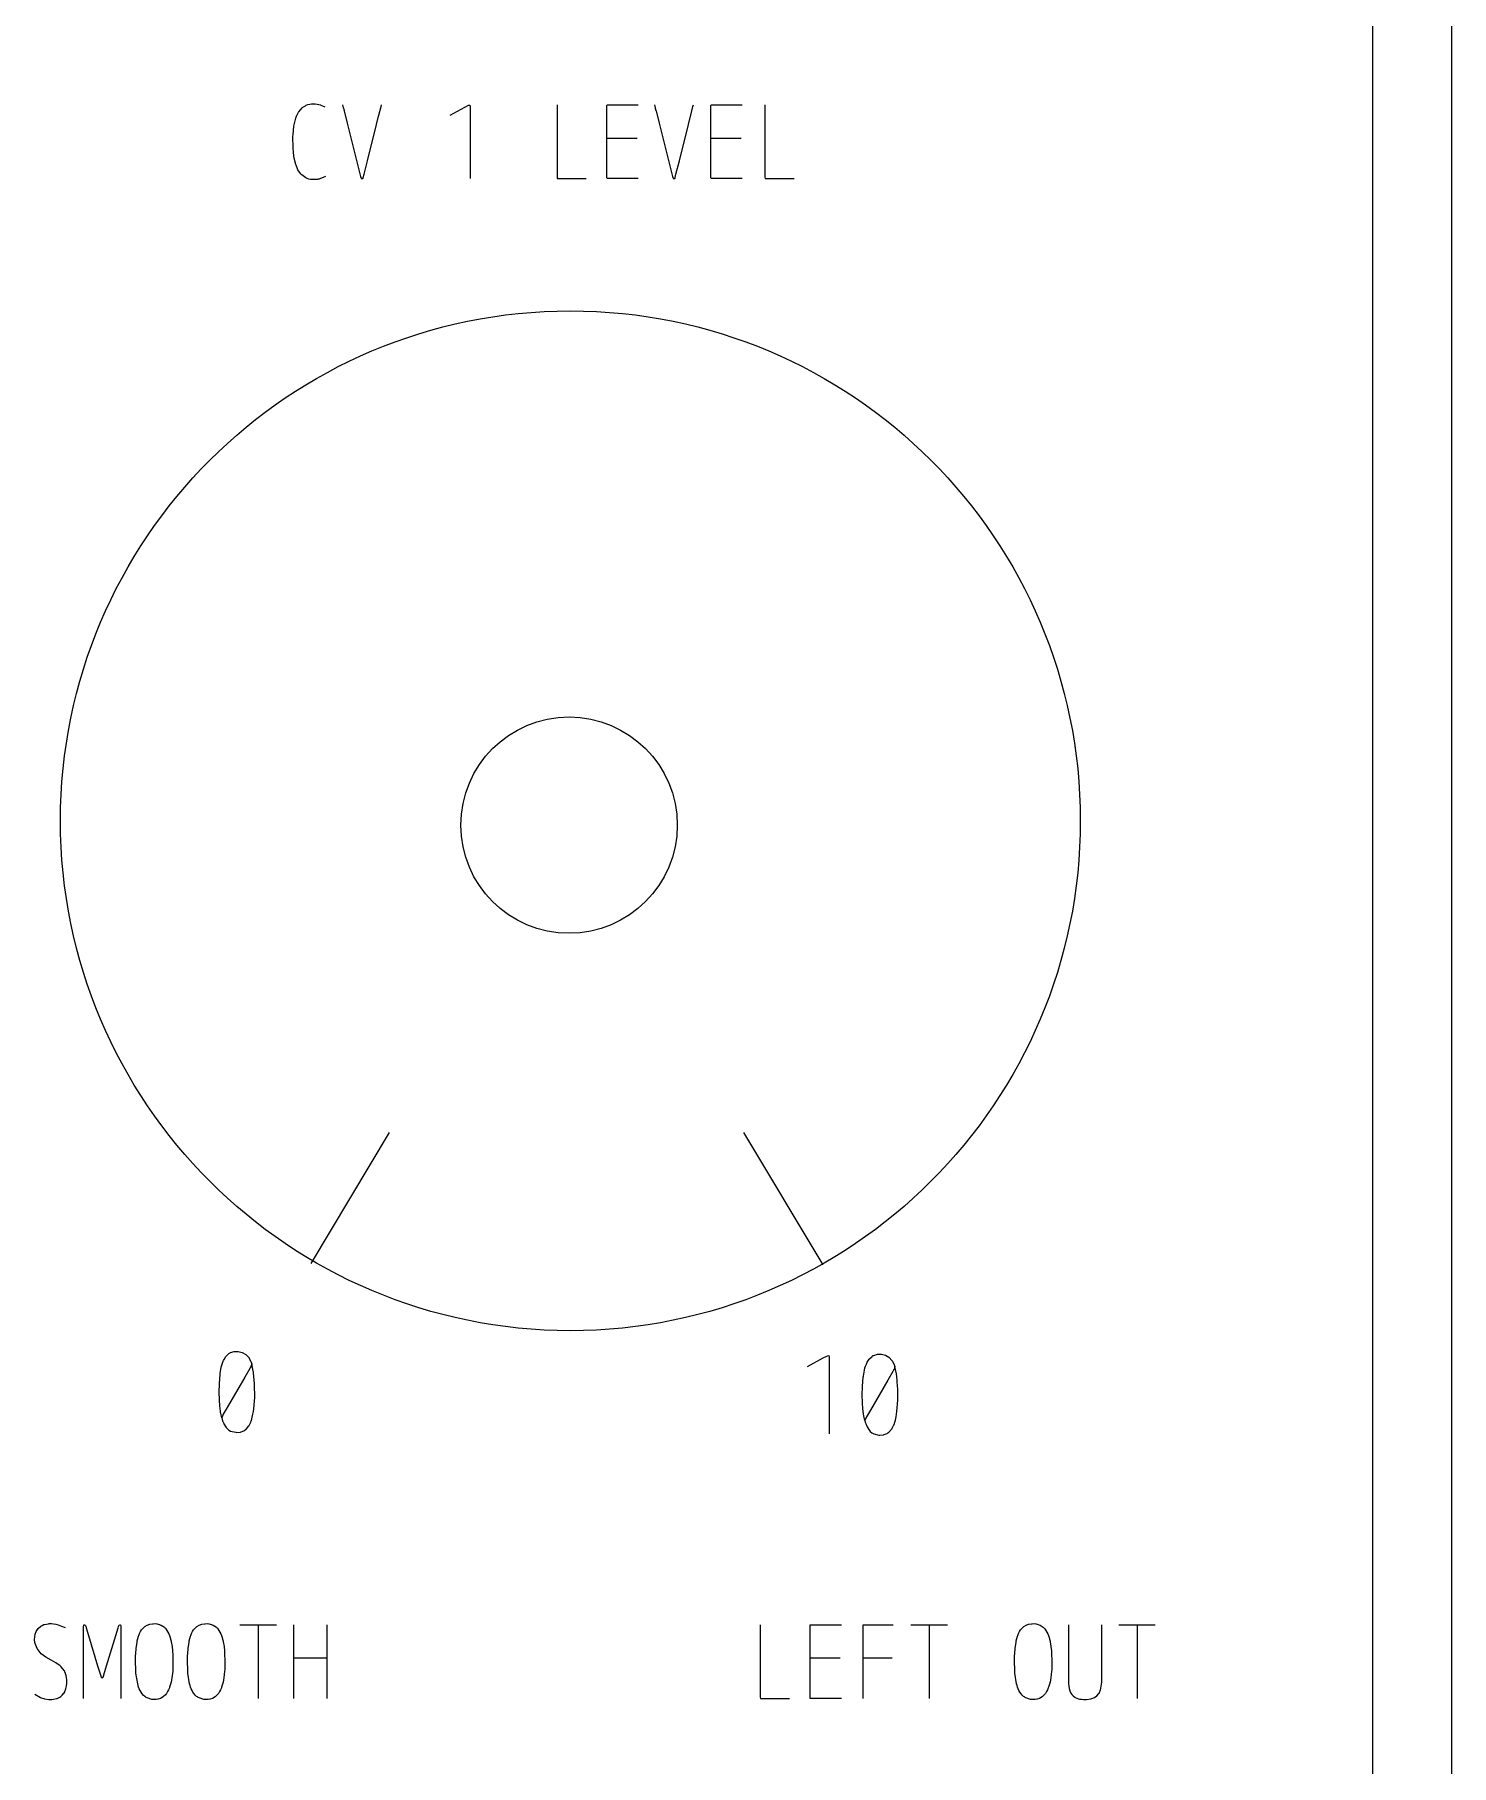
# Model space of a CAD drawing. Header units: inches. Extents: x 0 to 4.24, y -0.04 to 8.77.
# Drawn here: x 2.435 to 4.24, y 2.168 to 4.373 of the extents above; entities that cross this region are included whole.
import ezdxf

# ---------------------------------------------------------------- set-up
doc = ezdxf.new("R2010")
doc.units = ezdxf.units.IN
doc.header["$MEASUREMENT"] = 0
doc.layers.add('Gravur', color=7, linetype='CONTINUOUS')
doc.layers.add('Kontur', color=7, linetype='CONTINUOUS')

msp = doc.modelspace()

# ---------------------------------------------------------------- linework, layer by layer
at = {"layer": 'Gravur', "color": 255, "linetype": 'CONTINUOUS'}
for p, q in [((4.1391, 8.7685), (4.13956, -0.0189)), ((2.77175, 4.27445), (2.776, 4.27934)), ((2.776, 4.27934), (2.77698, 4.28013)), ((2.77698, 4.28013), (2.78013, 4.28213)), ((2.78013, 4.28213), (2.78125, 4.28267)), ((2.78125, 4.28267), (2.7834, 4.28351)), ((2.78125, 4.28267), (2.78125, 4.28267)), ((2.7834, 4.28351), (2.78563, 4.28413)), ((2.78563, 4.28413), (2.78793, 4.28452)), ((2.78793, 4.28452), (2.79028, 4.28469)), ((2.79028, 4.28469), (2.79267, 4.28463)), ((2.79267, 4.28463), (2.79509, 4.28433)), ((2.79509, 4.28433), (2.79946, 4.28315)), ((2.79946, 4.28315), (2.79992, 4.28297)), ((2.79992, 4.28297), (2.79992, 4.28297)), ((2.79992, 4.28297), (2.80395, 4.2813)), ((2.80395, 4.2813), (2.80477, 4.28095)), ((2.82752, 4.28347), (2.82838, 4.27952)), ((2.82838, 4.27952), (2.82847, 4.27916)), ((2.82847, 4.27916), (2.82847, 4.27916)), ((2.82847, 4.27916), (2.8293, 4.27612)), ((2.87365, 4.2701), (2.87647, 4.28125)), ((2.87647, 4.28125), (2.87708, 4.28347)), ((2.96447, 4.26995), (2.98302, 4.28023)), ((2.98302, 4.28023), (2.98806, 4.28277)), ((2.98806, 4.28277), (2.98972, 4.28299)), ((2.98972, 4.28299), (2.99004, 4.28161)), ((2.99004, 4.28161), (2.99004, 4.27763)), ((3.10062, 4.28333), (3.10062, 4.21257)), ((3.16419, 4.28188), (3.16442, 4.28318)), ((3.16419, 4.27816), (3.16419, 4.28188)), ((3.16419, 4.26293), (3.16419, 4.27816)), ((3.16442, 4.28318), (3.1671, 4.28333)), ((3.1671, 4.28333), (3.17466, 4.28333)), ((3.17466, 4.28333), (3.20394, 4.28333)), ((3.22484, 4.28347), (3.2257, 4.27952)), ((3.2257, 4.27952), (3.2258, 4.27916)), ((3.2258, 4.27916), (3.2258, 4.27916)), ((3.2258, 4.27916), (3.22663, 4.27612)), ((3.27097, 4.2701), (3.2738, 4.28125)), ((3.2738, 4.28125), (3.2744, 4.28347)), ((3.29663, 4.28188), (3.29686, 4.28318)), ((3.29663, 4.27816), (3.29663, 4.28188)), ((3.29663, 4.26293), (3.29663, 4.27816)), ((3.29686, 4.28318), (3.29955, 4.28333)), ((3.29955, 4.28333), (3.3071, 4.28333)), ((3.3071, 4.28333), (3.33638, 4.28333)), ((3.3655, 4.28333), (3.3655, 4.21257)), ((2.76431, 4.24526), (2.7655, 4.2559)), ((2.7655, 4.2559), (2.76616, 4.25939)), ((2.76616, 4.25939), (2.76697, 4.26284)), ((2.76697, 4.26284), (2.76793, 4.26624)), ((2.76793, 4.26624), (2.76933, 4.26996)), ((2.76933, 4.26996), (2.76951, 4.27037)), ((2.76951, 4.27037), (2.77134, 4.2738)), ((2.76951, 4.27037), (2.76951, 4.27037)), ((2.77134, 4.2738), (2.77175, 4.27445)), ((2.8293, 4.27612), (2.82946, 4.27551)), ((2.82946, 4.27551), (2.83344, 4.25975)), ((2.83344, 4.25975), (2.84569, 4.21085)), ((2.85918, 4.21204), (2.8708, 4.25842)), ((2.8708, 4.25842), (2.87336, 4.26893)), ((2.87336, 4.26893), (2.87365, 4.2701)), ((2.87365, 4.2701), (2.87365, 4.2701)), ((2.99004, 4.27763), (2.99004, 4.26067)), ((2.99004, 4.26067), (2.99004, 4.18938)), ((3.16419, 4.20753), (3.16419, 4.26293)), ((3.22663, 4.27612), (3.22678, 4.27551)), ((3.22678, 4.27551), (3.23076, 4.25975)), ((3.23076, 4.25975), (3.24302, 4.21085)), ((3.2565, 4.21204), (3.26813, 4.25842)), ((3.26813, 4.25842), (3.27069, 4.26893)), ((3.27069, 4.26893), (3.27097, 4.2701)), ((3.27097, 4.2701), (3.27097, 4.2701)), ((3.29663, 4.20753), (3.29663, 4.26293)), ((2.76422, 4.24353), (2.76431, 4.24526)), ((2.76447, 4.22807), (2.76422, 4.24353)), ((2.76431, 4.24526), (2.76431, 4.24526)), ((3.16432, 4.24093), (3.20262, 4.24093)), ((3.29676, 4.24093), (3.33506, 4.24093)), ((2.76487, 4.22313), (2.76447, 4.22807)), ((2.76544, 4.21818), (2.76487, 4.22313)), ((2.76587, 4.21541), (2.76544, 4.21818)), ((2.76544, 4.21818), (2.76544, 4.21818)), ((2.76783, 4.20727), (2.76587, 4.21541)), ((2.85484, 4.19481), (2.85918, 4.21204)), ((3.10062, 4.21257), (3.10062, 4.19521)), ((3.25216, 4.19481), (3.2565, 4.21204)), ((3.3655, 4.21257), (3.3655, 4.19521)), ((2.76815, 4.2063), (2.76783, 4.20727)), ((2.76783, 4.20727), (2.76783, 4.20727)), ((2.77008, 4.20157), (2.76815, 4.2063)), ((2.7706, 4.20055), (2.77008, 4.20157)), ((2.77384, 4.19575), (2.7706, 4.20055)), ((2.77433, 4.19519), (2.77384, 4.19575)), ((2.77384, 4.19575), (2.77384, 4.19575)), ((2.77483, 4.19465), (2.77433, 4.19519)), ((2.77535, 4.19412), (2.77483, 4.19465)), ((2.78065, 4.19021), (2.77535, 4.19412)), ((2.78155, 4.18978), (2.78065, 4.19021)), ((2.78247, 4.18939), (2.78155, 4.18978)), ((2.80556, 4.1919), (2.79861, 4.189)), ((2.84569, 4.21085), (2.84993, 4.19389)), ((2.84993, 4.19389), (2.85027, 4.19212)), ((2.85027, 4.19212), (2.85033, 4.19184)), ((2.85033, 4.19184), (2.85033, 4.19184)), ((2.85033, 4.19184), (2.85109, 4.18984)), ((2.85109, 4.18984), (2.85154, 4.18942)), ((2.85295, 4.1893), (2.85332, 4.18951)), ((2.85332, 4.18951), (2.85337, 4.18957)), ((2.85337, 4.18957), (2.85364, 4.19007)), ((2.85337, 4.18957), (2.85337, 4.18957)), ((2.85364, 4.19007), (2.8537, 4.19026)), ((2.8537, 4.19026), (2.85376, 4.19048)), ((2.8537, 4.19026), (2.8537, 4.19026)), ((2.85376, 4.19048), (2.85381, 4.19071)), ((2.85381, 4.19071), (2.85484, 4.19481)), ((3.10062, 4.19521), (3.10062, 4.19097)), ((3.10062, 4.19097), (3.10085, 4.1894)), ((3.16419, 4.19389), (3.16419, 4.20753)), ((3.16419, 4.19057), (3.16419, 4.19389)), ((3.16442, 4.1894), (3.16419, 4.19057)), ((3.24302, 4.21085), (3.24726, 4.19389)), ((3.24726, 4.19389), (3.24759, 4.19212)), ((3.24759, 4.19212), (3.24765, 4.19184)), ((3.24765, 4.19184), (3.24765, 4.19184)), ((3.24765, 4.19184), (3.24842, 4.18984)), ((3.24842, 4.18984), (3.24886, 4.18942)), ((3.25028, 4.1893), (3.25064, 4.18951)), ((3.25064, 4.18951), (3.2507, 4.18957)), ((3.2507, 4.18957), (3.25096, 4.19007)), ((3.2507, 4.18957), (3.2507, 4.18957)), ((3.25096, 4.19007), (3.25102, 4.19026)), ((3.25102, 4.19026), (3.25108, 4.19048)), ((3.25102, 4.19026), (3.25102, 4.19026)), ((3.25108, 4.19048), (3.25113, 4.19071)), ((3.25113, 4.19071), (3.25216, 4.19481)), ((3.29663, 4.19389), (3.29663, 4.20753)), ((3.29663, 4.19057), (3.29663, 4.19389)), ((3.29686, 4.1894), (3.29663, 4.19057)), ((3.3655, 4.19521), (3.3655, 4.19097)), ((3.3655, 4.19097), (3.36573, 4.1894)), ((2.78452, 4.18871), (2.78247, 4.18939)), ((2.78247, 4.18939), (2.78247, 4.18939)), ((2.78664, 4.18825), (2.78452, 4.18871)), ((2.7888, 4.18798), (2.78664, 4.18825)), ((2.79539, 4.18829), (2.7888, 4.18798)), ((2.79647, 4.18849), (2.79539, 4.18829)), ((2.79539, 4.18829), (2.79539, 4.18829)), ((2.79755, 4.18873), (2.79647, 4.18849)), ((2.79861, 4.189), (2.79755, 4.18873)), ((2.85154, 4.18942), (2.85154, 4.18942)), ((2.85154, 4.18942), (2.85216, 4.18921)), ((2.85216, 4.18921), (2.85295, 4.1893)), ((3.10085, 4.1894), (3.1034, 4.18925)), ((3.1034, 4.18925), (3.11043, 4.18925)), ((3.11043, 4.18925), (3.13772, 4.18925)), ((3.1671, 4.18925), (3.16442, 4.1894)), ((3.17466, 4.18925), (3.1671, 4.18925)), ((3.20394, 4.18925), (3.17466, 4.18925)), ((3.24886, 4.18942), (3.24886, 4.18942)), ((3.24886, 4.18942), (3.24948, 4.18921)), ((3.24948, 4.18921), (3.25028, 4.1893)), ((3.29955, 4.18925), (3.29686, 4.1894)), ((3.3071, 4.18925), (3.29955, 4.18925)), ((3.33638, 4.18925), (3.3071, 4.18925)), ((3.36573, 4.1894), (3.36828, 4.18925)), ((3.36828, 4.18925), (3.37531, 4.18925)), ((3.37531, 4.18925), (3.40261, 4.18925)), ((2.88693, 2.97424), (2.78708, 2.80734)), ((3.33841, 2.9741), (3.43938, 2.80558)), ((2.67922, 2.68919), (2.68265, 2.69241)), ((2.68265, 2.69241), (2.68342, 2.69291)), ((2.68342, 2.69291), (2.68411, 2.69331)), ((2.68411, 2.69331), (2.68482, 2.69367)), ((2.68482, 2.69367), (2.68953, 2.6951)), ((2.68482, 2.69367), (2.68482, 2.69367)), ((2.68953, 2.6951), (2.69451, 2.69521)), ((2.69451, 2.69521), (2.69451, 2.69521)), ((2.69451, 2.69521), (2.69968, 2.69395)), ((2.69968, 2.69395), (2.70422, 2.69138)), ((2.70422, 2.69138), (2.70829, 2.6868)), ((3.50344, 2.68976), (3.50415, 2.69012)), ((3.50415, 2.69012), (3.50886, 2.69155)), ((3.50415, 2.69012), (3.50415, 2.69012)), ((3.50886, 2.69155), (3.51384, 2.69166)), ((3.51384, 2.69166), (3.51384, 2.69166)), ((3.51384, 2.69166), (3.51901, 2.69041)), ((3.51901, 2.69041), (3.52355, 2.68784)), ((2.67154, 2.66714), (2.67296, 2.67501)), ((2.67296, 2.67501), (2.67364, 2.67758)), ((2.67364, 2.67758), (2.67444, 2.6801)), ((2.67444, 2.6801), (2.67538, 2.68256)), ((2.67538, 2.68256), (2.6759, 2.68375)), ((2.67538, 2.68256), (2.67538, 2.68256)), ((2.6759, 2.68375), (2.67645, 2.68491)), ((2.67645, 2.68491), (2.6789, 2.68878)), ((2.6789, 2.68878), (2.67922, 2.68919)), ((2.67922, 2.68919), (2.67922, 2.68919)), ((2.70917, 2.67331), (2.70278, 2.66227)), ((2.70829, 2.6868), (2.70861, 2.68631)), ((2.70861, 2.68631), (2.70861, 2.68631)), ((2.70861, 2.68631), (2.71101, 2.68157)), ((2.70942, 2.67373), (2.70917, 2.67331)), ((2.71052, 2.67571), (2.70942, 2.67373)), ((2.71065, 2.67597), (2.71052, 2.67571)), ((2.71052, 2.67571), (2.71052, 2.67571)), ((2.71171, 2.67929), (2.71065, 2.67597)), ((2.71101, 2.68157), (2.71136, 2.68063)), ((2.71136, 2.68063), (2.71171, 2.67929)), ((2.71371, 2.67005), (2.71172, 2.67934)), ((2.71384, 2.66926), (2.71371, 2.67005)), ((2.71396, 2.66846), (2.71384, 2.66926)), ((2.71407, 2.66767), (2.71396, 2.66846)), ((3.41983, 2.67599), (3.43964, 2.68697)), ((3.43964, 2.68697), (3.44502, 2.68969)), ((3.44502, 2.68969), (3.4468, 2.68992)), ((3.4468, 2.68992), (3.44714, 2.68844)), ((3.44714, 2.68844), (3.44714, 2.6842)), ((3.44714, 2.6842), (3.44714, 2.66609)), ((3.49087, 2.6636), (3.49229, 2.67147)), ((3.49229, 2.67147), (3.49297, 2.67403)), ((3.49297, 2.67403), (3.49377, 2.67655)), ((3.49377, 2.67655), (3.49472, 2.67902)), ((3.49472, 2.67902), (3.49523, 2.6802)), ((3.49472, 2.67902), (3.49472, 2.67902)), ((3.49523, 2.6802), (3.49578, 2.68137)), ((3.49578, 2.68137), (3.49823, 2.68524)), ((3.49823, 2.68524), (3.49855, 2.68564)), ((3.49855, 2.68564), (3.50198, 2.68886)), ((3.49855, 2.68564), (3.49855, 2.68564)), ((3.50198, 2.68886), (3.50275, 2.68937)), ((3.50275, 2.68937), (3.50344, 2.68976)), ((3.5285, 2.66976), (3.52211, 2.65873)), ((3.52355, 2.68784), (3.52762, 2.68325)), ((3.52762, 2.68325), (3.52794, 2.68277)), ((3.52794, 2.68277), (3.52794, 2.68277)), ((3.52794, 2.68277), (3.53034, 2.67802)), ((3.52875, 2.67019), (3.5285, 2.66976)), ((3.52985, 2.67216), (3.52875, 2.67019)), ((3.52998, 2.67242), (3.52985, 2.67216)), ((3.52985, 2.67216), (3.52985, 2.67216)), ((3.53104, 2.67574), (3.52998, 2.67242)), ((3.53034, 2.67802), (3.53069, 2.67709)), ((3.53069, 2.67709), (3.53104, 2.67574)), ((3.53304, 2.66651), (3.53105, 2.67579)), ((2.67016, 2.64435), (2.67045, 2.65269)), ((2.67045, 2.65269), (2.67053, 2.65435)), ((2.67053, 2.65435), (2.67138, 2.66586)), ((2.67138, 2.66586), (2.67154, 2.66714)), ((2.67154, 2.66714), (2.67154, 2.66714)), ((2.70278, 2.66227), (2.68051, 2.62378)), ((2.71527, 2.65406), (2.71407, 2.66767)), ((2.71544, 2.65141), (2.71527, 2.65406)), ((2.71558, 2.63802), (2.71544, 2.65141)), ((3.44714, 2.66609), (3.44714, 2.58995)), ((3.48949, 2.64081), (3.48978, 2.64915)), ((3.48978, 2.64915), (3.48986, 2.6508)), ((3.48986, 2.6508), (3.49072, 2.66231)), ((3.49072, 2.66231), (3.49087, 2.6636)), ((3.49087, 2.6636), (3.49087, 2.6636)), ((3.52211, 2.65873), (3.49984, 2.62023)), ((3.53317, 2.66571), (3.53304, 2.66651)), ((3.53329, 2.66492), (3.53317, 2.66571)), ((3.5334, 2.66412), (3.53329, 2.66492)), ((3.5346, 2.65052), (3.5334, 2.66412)), ((3.53477, 2.64787), (3.5346, 2.65052)), ((3.53491, 2.63448), (3.53477, 2.64787)), ((2.67015, 2.64342), (2.67016, 2.64435)), ((2.67051, 2.63326), (2.67015, 2.64342)), ((2.67016, 2.64435), (2.67016, 2.64435)), ((2.67061, 2.63215), (2.67051, 2.63326)), ((2.67102, 2.62659), (2.67061, 2.63215)), ((2.67106, 2.62594), (2.67102, 2.62659)), ((2.67102, 2.62659), (2.67102, 2.62659)), ((2.67179, 2.61882), (2.67106, 2.62594)), ((2.71431, 2.62208), (2.71552, 2.63642)), ((2.71552, 2.63642), (2.71558, 2.63802)), ((2.71558, 2.63802), (2.71558, 2.63802)), ((3.48948, 2.63988), (3.48949, 2.64081)), ((3.48984, 2.62972), (3.48948, 2.63988)), ((3.48949, 2.64081), (3.48949, 2.64081)), ((3.48994, 2.6286), (3.48984, 2.62972)), ((3.49035, 2.62305), (3.48994, 2.6286)), ((3.53364, 2.61854), (3.53485, 2.63287)), ((3.53485, 2.63287), (3.53491, 2.63448)), ((3.53491, 2.63448), (3.53491, 2.63448)), ((2.67183, 2.61857), (2.67179, 2.61882)), ((2.67208, 2.61701), (2.67183, 2.61857)), ((2.67215, 2.61664), (2.67208, 2.61701)), ((2.67348, 2.61052), (2.67215, 2.61664)), ((2.67552, 2.61515), (2.6735, 2.61059)), ((2.6735, 2.61059), (2.67399, 2.60852)), ((2.67399, 2.60852), (2.67403, 2.60838)), ((2.67403, 2.60838), (2.67403, 2.60838)), ((2.67403, 2.60838), (2.67453, 2.60703)), ((2.67453, 2.60703), (2.67467, 2.60665)), ((2.67467, 2.60665), (2.67604, 2.60335)), ((2.68051, 2.62378), (2.67552, 2.61515)), ((2.67604, 2.60335), (2.67635, 2.60269)), ((2.67635, 2.60269), (2.67635, 2.60269)), ((2.67635, 2.60269), (2.67921, 2.59809)), ((2.70838, 2.60081), (2.71009, 2.60414)), ((2.71009, 2.60414), (2.71038, 2.60481)), ((2.71038, 2.60481), (2.71109, 2.60669)), ((2.71109, 2.60669), (2.71131, 2.60732)), ((2.71131, 2.60732), (2.71244, 2.61125)), ((2.71131, 2.60732), (2.71131, 2.60732)), ((2.71244, 2.61125), (2.71328, 2.61526)), ((2.71328, 2.61526), (2.71384, 2.61867)), ((2.71328, 2.61526), (2.71328, 2.61526)), ((2.71384, 2.61867), (2.71431, 2.62208)), ((3.4904, 2.6224), (3.49035, 2.62305)), ((3.49035, 2.62305), (3.49035, 2.62305)), ((3.49112, 2.61528), (3.4904, 2.6224)), ((3.49116, 2.61503), (3.49112, 2.61528)), ((3.49141, 2.61347), (3.49116, 2.61503)), ((3.49148, 2.6131), (3.49141, 2.61347)), ((3.49281, 2.60698), (3.49148, 2.6131)), ((3.49485, 2.6116), (3.49283, 2.60705)), ((3.49283, 2.60705), (3.49332, 2.60498)), ((3.49332, 2.60498), (3.49336, 2.60484)), ((3.49336, 2.60484), (3.49336, 2.60484)), ((3.49336, 2.60484), (3.49386, 2.60349)), ((3.49386, 2.60349), (3.494, 2.60311)), ((3.494, 2.60311), (3.49537, 2.5998)), ((3.49984, 2.62023), (3.49485, 2.6116)), ((3.52971, 2.60127), (3.53042, 2.60314)), ((3.53042, 2.60314), (3.53064, 2.60377)), ((3.53064, 2.60377), (3.53177, 2.6077)), ((3.53064, 2.60377), (3.53064, 2.60377)), ((3.53177, 2.6077), (3.53261, 2.61171)), ((3.53261, 2.61171), (3.53317, 2.61512)), ((3.53261, 2.61171), (3.53261, 2.61171)), ((3.53317, 2.61512), (3.53364, 2.61854)), ((2.67921, 2.59809), (2.6804, 2.59675)), ((2.6804, 2.59675), (2.6804, 2.59675)), ((2.6804, 2.59675), (2.68244, 2.59503)), ((2.68244, 2.59503), (2.68483, 2.5937)), ((2.68483, 2.5937), (2.69146, 2.59206)), ((2.69146, 2.59206), (2.69243, 2.59201)), ((2.69243, 2.59201), (2.69724, 2.59246)), ((2.69724, 2.59246), (2.69817, 2.5927)), ((2.69817, 2.5927), (2.70174, 2.59417)), ((2.69817, 2.5927), (2.69817, 2.5927)), ((2.70174, 2.59417), (2.70285, 2.59484)), ((2.70285, 2.59484), (2.70392, 2.59561)), ((2.70392, 2.59561), (2.70493, 2.59648)), ((2.70493, 2.59648), (2.70813, 2.60041)), ((2.70813, 2.60041), (2.70838, 2.60081)), ((2.70838, 2.60081), (2.70838, 2.60081)), ((3.49537, 2.5998), (3.49568, 2.59915)), ((3.49568, 2.59915), (3.49568, 2.59915)), ((3.49568, 2.59915), (3.49854, 2.59454)), ((3.49854, 2.59454), (3.49973, 2.59321)), ((3.49973, 2.59321), (3.49973, 2.59321)), ((3.49973, 2.59321), (3.50177, 2.59149)), ((3.50177, 2.59149), (3.50416, 2.59015)), ((3.50416, 2.59015), (3.51079, 2.58852)), ((3.51079, 2.58852), (3.51176, 2.58846)), ((3.51176, 2.58846), (3.51657, 2.58892)), ((3.51657, 2.58892), (3.5175, 2.58916)), ((3.5175, 2.58916), (3.52107, 2.59062)), ((3.5175, 2.58916), (3.5175, 2.58916)), ((3.52107, 2.59062), (3.52218, 2.5913)), ((3.52218, 2.5913), (3.52325, 2.59207)), ((3.52325, 2.59207), (3.52426, 2.59294)), ((3.52426, 2.59294), (3.52746, 2.59687)), ((3.52746, 2.59687), (3.52771, 2.59727)), ((3.52771, 2.59727), (3.52942, 2.60059)), ((3.52771, 2.59727), (3.52771, 2.59727)), ((3.52942, 2.60059), (3.52971, 2.60127)), ((2.43587, 2.33502), (2.4371, 2.3383)), ((2.4371, 2.3383), (2.43961, 2.3421)), ((2.4371, 2.3383), (2.4371, 2.3383)), ((2.43961, 2.3421), (2.44322, 2.34518)), ((2.44322, 2.34518), (2.44467, 2.34602)), ((2.44467, 2.34602), (2.44488, 2.34613)), ((2.44488, 2.34613), (2.44686, 2.34703)), ((2.44488, 2.34613), (2.44488, 2.34613)), ((2.44686, 2.34703), (2.44727, 2.34717)), ((2.44727, 2.34717), (2.44757, 2.34727)), ((2.44727, 2.34717), (2.44727, 2.34717)), ((2.44757, 2.34727), (2.44786, 2.34736)), ((2.44786, 2.34736), (2.45265, 2.34828)), ((2.45265, 2.34828), (2.45362, 2.34836)), ((2.45362, 2.34836), (2.45647, 2.34838)), ((2.45362, 2.34836), (2.45362, 2.34836)), ((2.45647, 2.34838), (2.45931, 2.34814)), ((2.45931, 2.34814), (2.46214, 2.34765)), ((2.46214, 2.34765), (2.46493, 2.34694)), ((2.46493, 2.34694), (2.46493, 2.34694)), ((2.46493, 2.34694), (2.4695, 2.34532)), ((2.4695, 2.34532), (2.47384, 2.34328)), ((2.4973, 2.34421), (2.49766, 2.34631)), ((2.4973, 2.34388), (2.4973, 2.34421)), ((2.4973, 2.34421), (2.4973, 2.34421)), ((2.49739, 2.34196), (2.4973, 2.34388)), ((2.49739, 2.32473), (2.49739, 2.34196)), ((2.49766, 2.34631), (2.49801, 2.3467)), ((2.49801, 2.3467), (2.49858, 2.34681)), ((2.49801, 2.3467), (2.49801, 2.3467)), ((2.49858, 2.34681), (2.49937, 2.34654)), ((2.49937, 2.34654), (2.49939, 2.34653)), ((2.49939, 2.34653), (2.49941, 2.34652)), ((2.49941, 2.34652), (2.49941, 2.34652)), ((2.49941, 2.34652), (2.50007, 2.34577)), ((2.50007, 2.34577), (2.50048, 2.34469)), ((2.50048, 2.34469), (2.50048, 2.34469)), ((2.50048, 2.34469), (2.5007, 2.34379)), ((2.5007, 2.34379), (2.50089, 2.34302)), ((2.50089, 2.34302), (2.5038, 2.33335)), ((2.53854, 2.33335), (2.54151, 2.34315)), ((2.54151, 2.34315), (2.54186, 2.34457)), ((2.54186, 2.34457), (2.54191, 2.34474)), ((2.54191, 2.34474), (2.54266, 2.3463)), ((2.54191, 2.34474), (2.54191, 2.34474)), ((2.54266, 2.3463), (2.5429, 2.34649)), ((2.5429, 2.34649), (2.54294, 2.34652)), ((2.5429, 2.34649), (2.5429, 2.34649)), ((2.54294, 2.34652), (2.54298, 2.34654)), ((2.54298, 2.34654), (2.54423, 2.34679)), ((2.54423, 2.34679), (2.5444, 2.34671)), ((2.5444, 2.34671), (2.5444, 2.34671)), ((2.5444, 2.34671), (2.54511, 2.34502)), ((2.54513, 2.34294), (2.54509, 2.34196)), ((2.54509, 2.34196), (2.54509, 2.32473)), ((2.54511, 2.34502), (2.54516, 2.34423)), ((2.54516, 2.34423), (2.54513, 2.34294)), ((2.54516, 2.34423), (2.54516, 2.34423)), ((2.56894, 2.33584), (2.57008, 2.33816)), ((2.57008, 2.33816), (2.57143, 2.34034)), ((2.57143, 2.34034), (2.573, 2.34234)), ((2.573, 2.34234), (2.57548, 2.34465)), ((2.573, 2.34234), (2.573, 2.34234)), ((2.57548, 2.34465), (2.57845, 2.34648)), ((2.57845, 2.34648), (2.58174, 2.3476)), ((2.58174, 2.3476), (2.58211, 2.34768)), ((2.58211, 2.34768), (2.58544, 2.34818)), ((2.58211, 2.34768), (2.58211, 2.34768)), ((2.58544, 2.34818), (2.58613, 2.34826)), ((2.58613, 2.34826), (2.58858, 2.34834)), ((2.58858, 2.34834), (2.58881, 2.34833)), ((2.58881, 2.34833), (2.58881, 2.34833)), ((2.58881, 2.34833), (2.59102, 2.34808)), ((2.59102, 2.34808), (2.59143, 2.348)), ((2.59143, 2.348), (2.59385, 2.34743)), ((2.59385, 2.34743), (2.59406, 2.34736)), ((2.59406, 2.34736), (2.59406, 2.34736)), ((2.59406, 2.34736), (2.59607, 2.3466)), ((2.59607, 2.3466), (2.59647, 2.34641)), ((2.59647, 2.34641), (2.60041, 2.3437)), ((2.60041, 2.3437), (2.60108, 2.34306)), ((2.60108, 2.34306), (2.60172, 2.34238)), ((2.60172, 2.34238), (2.60232, 2.34168)), ((2.60232, 2.34168), (2.60232, 2.34168)), ((2.60232, 2.34168), (2.60375, 2.3397)), ((2.60375, 2.3397), (2.60499, 2.33758)), ((2.60499, 2.33758), (2.60606, 2.33534)), ((2.63516, 2.33584), (2.6363, 2.33816)), ((2.6363, 2.33816), (2.63765, 2.34034)), ((2.63765, 2.34034), (2.63922, 2.34234)), ((2.63922, 2.34234), (2.6417, 2.34465)), ((2.63922, 2.34234), (2.63922, 2.34234)), ((2.6417, 2.34465), (2.64467, 2.34648)), ((2.64467, 2.34648), (2.64796, 2.3476)), ((2.64796, 2.3476), (2.64833, 2.34768)), ((2.64833, 2.34768), (2.65166, 2.34818)), ((2.64833, 2.34768), (2.64833, 2.34768)), ((2.65166, 2.34818), (2.65235, 2.34826)), ((2.65235, 2.34826), (2.6548, 2.34834)), ((2.6548, 2.34834), (2.65503, 2.34833)), ((2.65503, 2.34833), (2.65503, 2.34833)), ((2.65503, 2.34833), (2.65724, 2.34808)), ((2.65724, 2.34808), (2.65766, 2.348)), ((2.65766, 2.348), (2.66007, 2.34743)), ((2.66007, 2.34743), (2.66028, 2.34736)), ((2.66028, 2.34736), (2.66028, 2.34736)), ((2.66028, 2.34736), (2.66229, 2.3466)), ((2.66229, 2.3466), (2.66269, 2.34641)), ((2.66269, 2.34641), (2.66663, 2.3437)), ((2.66663, 2.3437), (2.6673, 2.34306)), ((2.6673, 2.34306), (2.66794, 2.34238)), ((2.66794, 2.34238), (2.66854, 2.34168)), ((2.66854, 2.34168), (2.66854, 2.34168)), ((2.66854, 2.34168), (2.66998, 2.3397)), ((2.66998, 2.3397), (2.67121, 2.33758)), ((2.67121, 2.33758), (2.67228, 2.33534)), ((2.69658, 2.34699), (2.74309, 2.34699)), ((2.7199, 2.34686), (2.7199, 2.25304)), ((2.76492, 2.34699), (2.76492, 2.25304)), ((2.80732, 2.34699), (2.80732, 2.25304)), ((3.35952, 2.34699), (3.35952, 2.27623)), ((3.42309, 2.34554), (3.42331, 2.34684)), ((3.42309, 2.34183), (3.42309, 2.34554)), ((3.42309, 2.32659), (3.42309, 2.34183)), ((3.42331, 2.34684), (3.426, 2.34699)), ((3.426, 2.34699), (3.43356, 2.34699)), ((3.43356, 2.34699), (3.46284, 2.34699)), ((3.49063, 2.3454), (3.49086, 2.34684)), ((3.49063, 2.34116), (3.49063, 2.3454)), ((3.49063, 2.3238), (3.49063, 2.34116)), ((3.49086, 2.34684), (3.49355, 2.34699)), ((3.49355, 2.34699), (3.50084, 2.34699)), ((3.50084, 2.34699), (3.52906, 2.34699)), ((3.55142, 2.34699), (3.59793, 2.34699)), ((3.57474, 2.34686), (3.57474, 2.25304)), ((3.68866, 2.33584), (3.68981, 2.33816)), ((3.68981, 2.33816), (3.69115, 2.34034)), ((3.69115, 2.34034), (3.69273, 2.34234)), ((3.69273, 2.34234), (3.6952, 2.34465)), ((3.69273, 2.34234), (3.69273, 2.34234)), ((3.6952, 2.34465), (3.69817, 2.34648)), ((3.69817, 2.34648), (3.70147, 2.3476)), ((3.70147, 2.3476), (3.70184, 2.34768)), ((3.70184, 2.34768), (3.70517, 2.34818)), ((3.70184, 2.34768), (3.70184, 2.34768)), ((3.70517, 2.34818), (3.70586, 2.34826)), ((3.70586, 2.34826), (3.70831, 2.34834)), ((3.70831, 2.34834), (3.70854, 2.34833)), ((3.70854, 2.34833), (3.70854, 2.34833)), ((3.70854, 2.34833), (3.71074, 2.34808)), ((3.71074, 2.34808), (3.71116, 2.348)), ((3.71116, 2.348), (3.71357, 2.34743)), ((3.71357, 2.34743), (3.71378, 2.34736)), ((3.71378, 2.34736), (3.71378, 2.34736)), ((3.71378, 2.34736), (3.7158, 2.3466)), ((3.7158, 2.3466), (3.71619, 2.34641)), ((3.71619, 2.34641), (3.72013, 2.3437)), ((3.72013, 2.3437), (3.7208, 2.34306)), ((3.7208, 2.34306), (3.72144, 2.34238)), ((3.72144, 2.34238), (3.72204, 2.34168)), ((3.72204, 2.34168), (3.72204, 2.34168)), ((3.72204, 2.34168), (3.72348, 2.3397)), ((3.72348, 2.3397), (3.72472, 2.33758)), ((3.72472, 2.33758), (3.72578, 2.33534)), ((3.7522, 2.34699), (3.7522, 2.28312)), ((3.79461, 2.29399), (3.79461, 2.34699)), ((3.8163, 2.34699), (3.86281, 2.34699)), ((3.83962, 2.34686), (3.83962, 2.25304)), ((2.43513, 2.32796), (2.43522, 2.33154)), ((2.43555, 2.32437), (2.43513, 2.32796)), ((2.43522, 2.33154), (2.43587, 2.33502)), ((2.43584, 2.32302), (2.43555, 2.32437)), ((2.43555, 2.32437), (2.43555, 2.32437)), ((2.4383, 2.31665), (2.43584, 2.32302)), ((2.44075, 2.31306), (2.4383, 2.31665)), ((2.49739, 2.25304), (2.49739, 2.32473)), ((2.5038, 2.33335), (2.51541, 2.29478)), ((2.52689, 2.29465), (2.53854, 2.33335)), ((2.54509, 2.32473), (2.54509, 2.25304)), ((2.56373, 2.30631), (2.56436, 2.31595)), ((2.56436, 2.31595), (2.56445, 2.31683)), ((2.56445, 2.31683), (2.56563, 2.32485)), ((2.56445, 2.31683), (2.56445, 2.31683)), ((2.56563, 2.32485), (2.56598, 2.32645)), ((2.56598, 2.32645), (2.56756, 2.33227)), ((2.56756, 2.33227), (2.56797, 2.33342)), ((2.56797, 2.33342), (2.56894, 2.33584)), ((2.56797, 2.33342), (2.56797, 2.33342)), ((2.60606, 2.33534), (2.60698, 2.33302)), ((2.60698, 2.33302), (2.60698, 2.33302)), ((2.60698, 2.33302), (2.60771, 2.33087)), ((2.60771, 2.33087), (2.60836, 2.32871)), ((2.60836, 2.32871), (2.60905, 2.32599)), ((2.60905, 2.32599), (2.60926, 2.32508)), ((2.60926, 2.32508), (2.60926, 2.32508)), ((2.60926, 2.32508), (2.6102, 2.31941)), ((2.6102, 2.31941), (2.61074, 2.31368)), ((2.62995, 2.30631), (2.63058, 2.31595)), ((2.63058, 2.31595), (2.63067, 2.31683)), ((2.63067, 2.31683), (2.63185, 2.32485)), ((2.63067, 2.31683), (2.63067, 2.31683)), ((2.63185, 2.32485), (2.6322, 2.32645)), ((2.6322, 2.32645), (2.63379, 2.33227)), ((2.63379, 2.33227), (2.63419, 2.33342)), ((2.63419, 2.33342), (2.63516, 2.33584)), ((2.63419, 2.33342), (2.63419, 2.33342)), ((2.67228, 2.33534), (2.6732, 2.33302)), ((2.6732, 2.33302), (2.6732, 2.33302)), ((2.6732, 2.33302), (2.67393, 2.33087)), ((2.67393, 2.33087), (2.67458, 2.32871)), ((2.67458, 2.32871), (2.67528, 2.32599)), ((2.67528, 2.32599), (2.67548, 2.32508)), ((2.67548, 2.32508), (2.67548, 2.32508)), ((2.67548, 2.32508), (2.67642, 2.31941)), ((2.67642, 2.31941), (2.67696, 2.31368)), ((3.42309, 2.2712), (3.42309, 2.32659)), ((3.49063, 2.25304), (3.49063, 2.3238)), ((3.68346, 2.30631), (3.68409, 2.31595)), ((3.68409, 2.31595), (3.68417, 2.31683)), ((3.68417, 2.31683), (3.68536, 2.32485)), ((3.68417, 2.31683), (3.68417, 2.31683)), ((3.68536, 2.32485), (3.6857, 2.32645)), ((3.6857, 2.32645), (3.68729, 2.33227)), ((3.68729, 2.33227), (3.68769, 2.33342)), ((3.68769, 2.33342), (3.68866, 2.33584)), ((3.68769, 2.33342), (3.68769, 2.33342)), ((3.72578, 2.33534), (3.7267, 2.33302)), ((3.7267, 2.33302), (3.7267, 2.33302)), ((3.7267, 2.33302), (3.72743, 2.33087)), ((3.72743, 2.33087), (3.72808, 2.32871)), ((3.72808, 2.32871), (3.72878, 2.32599)), ((3.72878, 2.32599), (3.72898, 2.32508)), ((3.72898, 2.32508), (3.72898, 2.32508)), ((3.72898, 2.32508), (3.72992, 2.31941)), ((3.72992, 2.31941), (3.73046, 2.31368)), ((2.44368, 2.31003), (2.44075, 2.31306)), ((2.44962, 2.30571), (2.44368, 2.31003)), ((2.44368, 2.31003), (2.44368, 2.31003)), ((2.45612, 2.30201), (2.44962, 2.30571)), ((2.46216, 2.29855), (2.45612, 2.30201)), ((2.45612, 2.30201), (2.45612, 2.30201)), ((2.46771, 2.29453), (2.46216, 2.29855)), ((2.46908, 2.29325), (2.46771, 2.29453)), ((2.46771, 2.29453), (2.46771, 2.29453)), ((2.47268, 2.28882), (2.46908, 2.29325)), ((2.51541, 2.29478), (2.51897, 2.28299)), ((2.52338, 2.28299), (2.52689, 2.29465)), ((2.56361, 2.30301), (2.56373, 2.30631)), ((2.56412, 2.28653), (2.56361, 2.30301)), ((2.61074, 2.31368), (2.61074, 2.31368)), ((2.61074, 2.31368), (2.61101, 2.30826)), ((2.61101, 2.30826), (2.61118, 2.30287)), ((2.61118, 2.30287), (2.61109, 2.28936)), ((2.62983, 2.30301), (2.62995, 2.30631)), ((2.63034, 2.28653), (2.62983, 2.30301)), ((2.67696, 2.31368), (2.67696, 2.31368)), ((2.67696, 2.31368), (2.67723, 2.30826)), ((2.67723, 2.30826), (2.6774, 2.30287)), ((2.6774, 2.30287), (2.67731, 2.28936)), ((2.76505, 2.30459), (2.80719, 2.30459)), ((3.42322, 2.30459), (3.46152, 2.30459)), ((3.49077, 2.30459), (3.52774, 2.30459)), ((3.68333, 2.30301), (3.68346, 2.30631)), ((3.68385, 2.28653), (3.68333, 2.30301)), ((3.73046, 2.31368), (3.73046, 2.31368)), ((3.73046, 2.31368), (3.73074, 2.30826)), ((3.73074, 2.30826), (3.73091, 2.30287)), ((3.73091, 2.30287), (3.73082, 2.28936)), ((3.79462, 2.29187), (3.79461, 2.29399)), ((2.47303, 2.28824), (2.47268, 2.28882)), ((2.47335, 2.28765), (2.47303, 2.28824)), ((2.47369, 2.28694), (2.47335, 2.28765)), ((2.47335, 2.28765), (2.47335, 2.28765)), ((2.47456, 2.28471), (2.47369, 2.28694)), ((2.47465, 2.28443), (2.47456, 2.28471)), ((2.47456, 2.28471), (2.47456, 2.28471)), ((2.47524, 2.28246), (2.47465, 2.28443)), ((2.47545, 2.28164), (2.47524, 2.28246)), ((2.47613, 2.27735), (2.47545, 2.28164)), ((2.47595, 2.27052), (2.47604, 2.27132)), ((2.47604, 2.27132), (2.47611, 2.27212)), ((2.47611, 2.27212), (2.47616, 2.27691)), ((2.47616, 2.27691), (2.47613, 2.27735)), ((2.47613, 2.27735), (2.47613, 2.27735)), ((2.51897, 2.28299), (2.51928, 2.28168)), ((2.51928, 2.28168), (2.51934, 2.28147)), ((2.51934, 2.28147), (2.51934, 2.28147)), ((2.51934, 2.28147), (2.51998, 2.27998)), ((2.51998, 2.27998), (2.52033, 2.27965)), ((2.52033, 2.27965), (2.52033, 2.27965)), ((2.52033, 2.27965), (2.52069, 2.27948)), ((2.52069, 2.27948), (2.52111, 2.27941)), ((2.52111, 2.27941), (2.52195, 2.27963)), ((2.52195, 2.27963), (2.52208, 2.27972)), ((2.52208, 2.27972), (2.52289, 2.28107)), ((2.52208, 2.27972), (2.52208, 2.27972)), ((2.52289, 2.28107), (2.52305, 2.28163)), ((2.52305, 2.28163), (2.52321, 2.28233)), ((2.52305, 2.28163), (2.52305, 2.28163)), ((2.52321, 2.28233), (2.52338, 2.28299)), ((2.56427, 2.28503), (2.56412, 2.28653)), ((2.56412, 2.28653), (2.56412, 2.28653)), ((2.56642, 2.27159), (2.56427, 2.28503)), ((2.56692, 2.26957), (2.56642, 2.27159)), ((2.60899, 2.27378), (2.60828, 2.27106)), ((2.60959, 2.27654), (2.60899, 2.27378)), ((2.61008, 2.27933), (2.60959, 2.27654)), ((2.611, 2.28784), (2.61008, 2.27933)), ((2.61109, 2.28936), (2.611, 2.28784)), ((2.611, 2.28784), (2.611, 2.28784)), ((2.63049, 2.28503), (2.63034, 2.28653)), ((2.63034, 2.28653), (2.63034, 2.28653)), ((2.63264, 2.27159), (2.63049, 2.28503)), ((2.63314, 2.26957), (2.63264, 2.27159)), ((2.67521, 2.27378), (2.6745, 2.27106)), ((2.67581, 2.27654), (2.67521, 2.27378)), ((2.6763, 2.27933), (2.67581, 2.27654)), ((2.67722, 2.28784), (2.6763, 2.27933)), ((2.67731, 2.28936), (2.67722, 2.28784)), ((2.67722, 2.28784), (2.67722, 2.28784)), ((3.35952, 2.27623), (3.35952, 2.25887)), ((3.42309, 2.25755), (3.42309, 2.2712)), ((3.68399, 2.28503), (3.68385, 2.28653)), ((3.68385, 2.28653), (3.68385, 2.28653)), ((3.68614, 2.27159), (3.68399, 2.28503)), ((3.68664, 2.26957), (3.68614, 2.27159)), ((3.72871, 2.27378), (3.72801, 2.27106)), ((3.72931, 2.27654), (3.72871, 2.27378)), ((3.7298, 2.27933), (3.72931, 2.27654)), ((3.73073, 2.28784), (3.7298, 2.27933)), ((3.73082, 2.28936), (3.73073, 2.28784)), ((3.73073, 2.28784), (3.73073, 2.28784)), ((3.7522, 2.28312), (3.7522, 2.27361)), ((3.7522, 2.27361), (3.75226, 2.27219)), ((3.75226, 2.27219), (3.75226, 2.27219)), ((3.75226, 2.27219), (3.75256, 2.26888)), ((3.79292, 2.26378), (3.79464, 2.27368)), ((3.79485, 2.281), (3.79462, 2.29187)), ((3.79464, 2.27368), (3.79473, 2.27513)), ((3.79473, 2.27513), (3.79485, 2.27953)), ((3.79485, 2.27953), (3.79485, 2.281)), ((3.79485, 2.281), (3.79485, 2.281)), ((2.43541, 2.25834), (2.44254, 2.25441)), ((2.44254, 2.25441), (2.44359, 2.25397)), ((2.44359, 2.25397), (2.44682, 2.25288)), ((2.44682, 2.25288), (2.44792, 2.25259)), ((2.44792, 2.25259), (2.44792, 2.25259)), ((2.44792, 2.25259), (2.45341, 2.25174)), ((2.45341, 2.25174), (2.45529, 2.25169)), ((2.45529, 2.25169), (2.45719, 2.25175)), ((2.45719, 2.25175), (2.45913, 2.25194)), ((2.45913, 2.25194), (2.46316, 2.25283)), ((2.46316, 2.25283), (2.46372, 2.25302)), ((2.46372, 2.25302), (2.46735, 2.25473)), ((2.46372, 2.25302), (2.46372, 2.25302)), ((2.46735, 2.25473), (2.46845, 2.25547)), ((2.46845, 2.25547), (2.46945, 2.25627)), ((2.46845, 2.25547), (2.46845, 2.25547)), ((2.46945, 2.25627), (2.47037, 2.25715)), ((2.47037, 2.25715), (2.47206, 2.25917)), ((2.47206, 2.25917), (2.4722, 2.25937)), ((2.4722, 2.25937), (2.47345, 2.26137)), ((2.4722, 2.25937), (2.4722, 2.25937)), ((2.47345, 2.26137), (2.47367, 2.26179)), ((2.47367, 2.26179), (2.47495, 2.26507)), ((2.47495, 2.26507), (2.47508, 2.26556)), ((2.47508, 2.26556), (2.4758, 2.26927)), ((2.47508, 2.26556), (2.47508, 2.26556)), ((2.4758, 2.26927), (2.47595, 2.27052)), ((2.47595, 2.27052), (2.47595, 2.27052)), ((2.56753, 2.26757), (2.56692, 2.26957)), ((2.56841, 2.26526), (2.56753, 2.26757)), ((2.56753, 2.26757), (2.56753, 2.26757)), ((2.56945, 2.26304), (2.56841, 2.26526)), ((2.57066, 2.26094), (2.56945, 2.26304)), ((2.57204, 2.25898), (2.57066, 2.26094)), ((2.57361, 2.25719), (2.57204, 2.25898)), ((2.57535, 2.2556), (2.57361, 2.25719)), ((2.5763, 2.25489), (2.57535, 2.2556)), ((2.57535, 2.2556), (2.57535, 2.2556)), ((2.57729, 2.25424), (2.5763, 2.25489)), ((2.57833, 2.25366), (2.57729, 2.25424)), ((2.58428, 2.25186), (2.57833, 2.25366)), ((2.58474, 2.2518), (2.58428, 2.25186)), ((2.58698, 2.25164), (2.58474, 2.2518)), ((2.58724, 2.25164), (2.58698, 2.25164)), ((2.58698, 2.25164), (2.58698, 2.25164)), ((2.58958, 2.25174), (2.58724, 2.25164)), ((2.59002, 2.25179), (2.58958, 2.25174)), ((2.59226, 2.25212), (2.59002, 2.25179)), ((2.59253, 2.25218), (2.59226, 2.25212)), ((2.59226, 2.25212), (2.59226, 2.25212)), ((2.59541, 2.25303), (2.59253, 2.25218)), ((2.59885, 2.25496), (2.59541, 2.25303)), ((2.60166, 2.25752), (2.59885, 2.25496)), ((2.60325, 2.25953), (2.60166, 2.25752)), ((2.60166, 2.25752), (2.60166, 2.25752)), ((2.60461, 2.26172), (2.60325, 2.25953)), ((2.60578, 2.26404), (2.60461, 2.26172)), ((2.60678, 2.26646), (2.60578, 2.26404)), ((2.60706, 2.26722), (2.60678, 2.26646)), ((2.60678, 2.26646), (2.60678, 2.26646)), ((2.60828, 2.27106), (2.60706, 2.26722)), ((2.63376, 2.26757), (2.63314, 2.26957)), ((2.63463, 2.26526), (2.63376, 2.26757)), ((2.63376, 2.26757), (2.63376, 2.26757)), ((2.63567, 2.26304), (2.63463, 2.26526)), ((2.63688, 2.26094), (2.63567, 2.26304)), ((2.63826, 2.25898), (2.63688, 2.26094)), ((2.63983, 2.25719), (2.63826, 2.25898)), ((2.64157, 2.2556), (2.63983, 2.25719)), ((2.64252, 2.25489), (2.64157, 2.2556)), ((2.64157, 2.2556), (2.64157, 2.2556)), ((2.64351, 2.25424), (2.64252, 2.25489)), ((2.64455, 2.25366), (2.64351, 2.25424)), ((2.6505, 2.25186), (2.64455, 2.25366)), ((2.65096, 2.2518), (2.6505, 2.25186)), ((2.6532, 2.25164), (2.65096, 2.2518)), ((2.65346, 2.25164), (2.6532, 2.25164)), ((2.6532, 2.25164), (2.6532, 2.25164)), ((2.6558, 2.25174), (2.65346, 2.25164)), ((2.65624, 2.25179), (2.6558, 2.25174)), ((2.65848, 2.25212), (2.65624, 2.25179)), ((2.65875, 2.25218), (2.65848, 2.25212)), ((2.65848, 2.25212), (2.65848, 2.25212)), ((2.66163, 2.25303), (2.65875, 2.25218)), ((2.66507, 2.25496), (2.66163, 2.25303)), ((2.66788, 2.25752), (2.66507, 2.25496)), ((2.66947, 2.25953), (2.66788, 2.25752)), ((2.66788, 2.25752), (2.66788, 2.25752)), ((2.67083, 2.26172), (2.66947, 2.25953)), ((2.672, 2.26404), (2.67083, 2.26172)), ((2.673, 2.26646), (2.672, 2.26404)), ((2.67328, 2.26722), (2.673, 2.26646)), ((2.673, 2.26646), (2.673, 2.26646)), ((2.6745, 2.27106), (2.67328, 2.26722)), ((3.35952, 2.25887), (3.35952, 2.25463)), ((3.35952, 2.25463), (3.35974, 2.25306)), ((3.35974, 2.25306), (3.3623, 2.25291)), ((3.3623, 2.25291), (3.36932, 2.25291)), ((3.36932, 2.25291), (3.39662, 2.25291)), ((3.42309, 2.25423), (3.42309, 2.25755)), ((3.42331, 2.25306), (3.42309, 2.25423)), ((3.426, 2.25291), (3.42331, 2.25306)), ((3.43356, 2.25291), (3.426, 2.25291)), ((3.46284, 2.25291), (3.43356, 2.25291)), ((3.68726, 2.26757), (3.68664, 2.26957)), ((3.68813, 2.26526), (3.68726, 2.26757)), ((3.68726, 2.26757), (3.68726, 2.26757)), ((3.68917, 2.26304), (3.68813, 2.26526)), ((3.69038, 2.26094), (3.68917, 2.26304)), ((3.69177, 2.25898), (3.69038, 2.26094)), ((3.69333, 2.25719), (3.69177, 2.25898)), ((3.69508, 2.2556), (3.69333, 2.25719)), ((3.69602, 2.25489), (3.69508, 2.2556)), ((3.69508, 2.2556), (3.69508, 2.2556)), ((3.69702, 2.25424), (3.69602, 2.25489)), ((3.69806, 2.25366), (3.69702, 2.25424)), ((3.704, 2.25186), (3.69806, 2.25366)), ((3.70446, 2.2518), (3.704, 2.25186)), ((3.7067, 2.25164), (3.70446, 2.2518)), ((3.70696, 2.25164), (3.7067, 2.25164)), ((3.7067, 2.25164), (3.7067, 2.25164)), ((3.7093, 2.25174), (3.70696, 2.25164)), ((3.70975, 2.25179), (3.7093, 2.25174)), ((3.71199, 2.25212), (3.70975, 2.25179)), ((3.71226, 2.25218), (3.71199, 2.25212)), ((3.71199, 2.25212), (3.71199, 2.25212)), ((3.71513, 2.25303), (3.71226, 2.25218)), ((3.71857, 2.25496), (3.71513, 2.25303)), ((3.72139, 2.25752), (3.71857, 2.25496)), ((3.72297, 2.25953), (3.72139, 2.25752)), ((3.72139, 2.25752), (3.72139, 2.25752)), ((3.72434, 2.26172), (3.72297, 2.25953)), ((3.72551, 2.26404), (3.72434, 2.26172)), ((3.72651, 2.26646), (3.72551, 2.26404)), ((3.72679, 2.26722), (3.72651, 2.26646)), ((3.72651, 2.26646), (3.72651, 2.26646)), ((3.72801, 2.27106), (3.72679, 2.26722)), ((3.75256, 2.26888), (3.75312, 2.26565)), ((3.75312, 2.26565), (3.75404, 2.26257)), ((3.75404, 2.26257), (3.75539, 2.25972)), ((3.75539, 2.25972), (3.75539, 2.25972)), ((3.75539, 2.25972), (3.75658, 2.25796)), ((3.75658, 2.25796), (3.75803, 2.25636)), ((3.75803, 2.25636), (3.76013, 2.25472)), ((3.76013, 2.25472), (3.76059, 2.25445)), ((3.76059, 2.25445), (3.76059, 2.25445)), ((3.76059, 2.25445), (3.76484, 2.25267)), ((3.76484, 2.25267), (3.76635, 2.2523)), ((3.76635, 2.2523), (3.76635, 2.2523)), ((3.76635, 2.2523), (3.76876, 2.25191)), ((3.76876, 2.25191), (3.77115, 2.25171)), ((3.77115, 2.25171), (3.77415, 2.25166)), ((3.77415, 2.25166), (3.77516, 2.25169)), ((3.77516, 2.25169), (3.7805, 2.25237)), ((3.77516, 2.25169), (3.77516, 2.25169)), ((3.7805, 2.25237), (3.78543, 2.25418)), ((3.78543, 2.25418), (3.78846, 2.25631)), ((3.78543, 2.25418), (3.78543, 2.25418)), ((3.78846, 2.25631), (3.79098, 2.25927)), ((3.79098, 2.25927), (3.79157, 2.26029)), ((3.79157, 2.26029), (3.79168, 2.2605)), ((3.79168, 2.2605), (3.79233, 2.262)), ((3.79168, 2.2605), (3.79168, 2.2605)), ((3.79233, 2.262), (3.79251, 2.26252)), ((3.79251, 2.26252), (3.79272, 2.26314)), ((3.79251, 2.26252), (3.79251, 2.26252)), ((3.79272, 2.26314), (3.79292, 2.26378))]:
    msp.add_line(p, q, dxfattribs=at)
msp.add_circle((3.11768, 3.37118), 0.64961, dxfattribs=at)
at = {"layer": 'Kontur', "color": 7, "linetype": 'CONTINUOUS'}
msp.add_line((4.24, 8.75), (4.24, 0), dxfattribs=at)
msp.add_circle((3.11602, 3.36563), 0.1378, dxfattribs=at)

doc.saveas('drawing.dxf')
